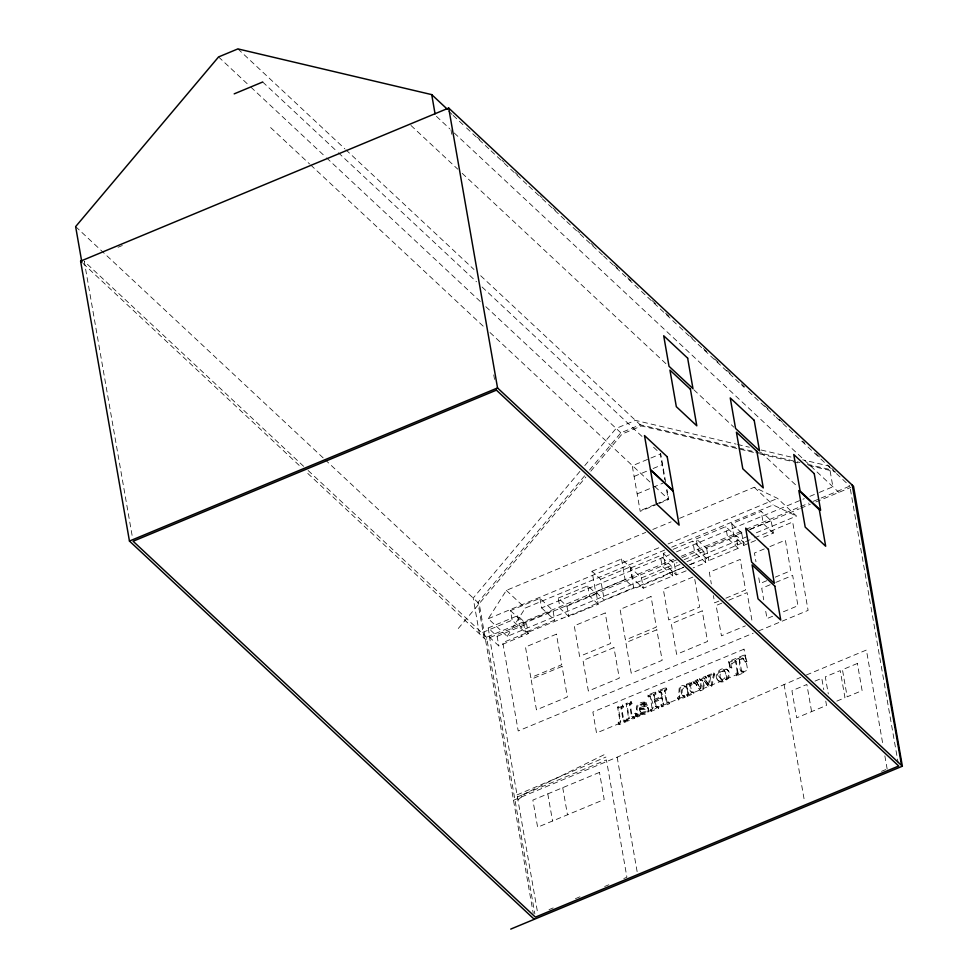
<?xml version="1.0" encoding="UTF-8"?>
<svg xmlns="http://www.w3.org/2000/svg" width="978" height="978" viewBox="0 0 978 978"><rect width="100%" height="100%" fill="white"/><g stroke="black" fill="none" stroke-linecap="round" stroke-linejoin="round"><path stroke-width="0.73" stroke-dasharray="4.89 3.67" d="M698.598 681.519L697.595 679.6L692.95 681.532L693.157 682.717L694.869 682.766L700.431 690.823L703.182 689.686L702.387 688.94L704.087 680.822L709.148 687.204L711.923 686.043L714.661 673.573L713.867 672.84L707.705 675.395L708.695 677.326L710.541 677.02L709.368 685.211L705.175 679.747L706.654 678.17L705.651 676.25L699.6 678.769L700.603 680.688L702.473 680.309L700.713 688.818L696.299 681.556L697.803 680.786L698.598 681.519L696.935 682.815L700.713 688.818M635.26 715.615L637.754 715.982L639.783 712.889L640.48 714.515L639.526 716.128L637.546 717.008L635.26 715.615L634.722 713.598L635.749 713.17L636.226 714.955L637.191 714.612L636.275 707.644A3.753 2.91 -46.9 0 1 637.399 705.028C639.453 702.045 647.876 700.126 647.228 705.395C645.932 708.121 641.678 704.71 644.588 703.28L645.37 704.013L644.539 706.092M635.749 713.17L637.534 715.786L637.069 708.378A3.753 2.91 -46.9 0 1 638.194 705.774L643.964 702.803L646.898 703.268M623.451 706.972L622.668 706.226L620.932 707.95L622.986 719.698L624.367 720.945L625.834 720.59L626.042 721.776L619.208 724.612L618.426 723.867L618.218 722.681L619.966 720.957L617.546 707.082L622.46 705.04L623.451 706.972L621.727 708.683L623.964 720.798M631.971 703.426L631.189 702.681L629.453 704.404L631.507 716.153L632.888 717.4L634.355 717.045L634.563 718.231L627.729 721.067L626.947 720.321L626.739 719.148L628.487 717.412L626.067 703.537L630.981 701.495L631.971 703.426L630.248 705.138L632.485 717.253M692.228 684.172L691.434 683.426C687.558 684.563 689.588 694.099 693.659 692.375L693.867 693.561L687.485 696.214L686.483 694.294L687.779 693.182L687.057 688.463C681.556 684.148 680.223 696.764 684.796 696.067L684.991 697.241L678.585 699.906L677.595 697.986C681.25 694.38 674.832 680.443 687.485 687.143L686.324 684.294L691.238 682.253L692.228 684.172L690.505 685.896L691.801 692.583M618.218 722.681L619.013 723.427L620.761 721.691L618.341 707.827L617.546 707.082M626.739 719.148L627.521 719.881L629.282 718.145L626.861 704.282L626.067 703.537M666.862 689.551L666.079 688.818L664.282 690.59L666.214 701.678L667.619 702.925L669.135 702.559L669.343 703.757L661.947 706.837L660.945 704.894L662.791 703.549L661.947 697.901L654.478 701.006C654.71 703.072 654.808 708.891 658.414 707.008L658.622 708.219L651.201 711.299L650.407 710.566L650.199 709.356L652.02 707.583L650.077 696.495L647.937 696.36L647.717 695.138L655.138 692.045L656.14 694.013L654.294 695.358L655.003 700.236L662.473 697.131C662.461 695.089 661.898 690.089 658.671 691.898L658.463 690.664L665.859 687.595L666.654 688.329L666.862 689.551L665.077 691.324L667.204 702.779M650.199 709.356L650.993 710.101C655.822 707.901 651.495 699.294 649.881 696.128M677.595 697.986L678.39 698.732C682.241 695.444 675.443 682.436 687.485 687.143M737.302 672.558L735.322 660.456L731.617 662.558L730.921 664.93L731.788 668.121L730.395 668.634L728.5 661.531L744.979 654.673L746.886 661.776L745.505 662.412L742.608 657.986L738.708 659.05C740.994 661.531 737.595 673.353 743.659 671.556L743.867 672.754L736.532 675.81L735.529 673.866L737.302 672.558L738.084 673.292L736.324 674.6L735.529 673.866M738.084 673.292L736.116 661.201L735.322 660.456M656.14 694.013L655.346 693.28L653.5 694.625L655.003 700.236M660.945 704.894L661.739 705.627L663.585 704.282L661.947 697.901M709.368 685.211L708.573 684.478L709.747 676.287L707.913 676.58M703.182 689.686L704.881 681.556L704.087 680.822M699.93 688.072L701.678 679.576L699.808 679.955M708.573 684.478L704.258 678.634L705.859 677.436L706.654 678.17M713.867 672.84L711.128 685.309L711.923 686.043M687.485 696.214L687.277 695.028L688.585 693.475L687.057 688.463M679.942 564.55L507.215 636.409L488.291 618.719L506.335 590.382L645.761 532.387M507.215 636.409L525.259 608.059L664.685 550.064M579.905 471.408L473.193 598.071L479.428 633.793L512.142 620.186L525.186 632.375L554.66 620.113L552.986 610.516L539.942 598.34L510.467 610.602L512.142 620.186M584.795 465.601L616.128 428.413L635.468 420.369L736.067 444.098M584.636 475.821L477.924 602.485L484.159 638.218L674.184 559.171M589.526 470.015L620.859 432.826L640.199 424.782L754.111 451.653M458.279 628.499L585.895 477.007M590.798 471.2L622.118 434.012L641.47 425.968L758.341 453.535M517.937 799.98L525.651 793.305M522.814 794.698L605.419 754.087M744.723 661.666L746.092 661.03L746.886 661.776M513.511 800.285L617.155 757.18L800.811 677.314M517.056 794.906L605.932 757.045M118.057 247.275L122.287 245.515M665.639 482.032L660.737 453.939L632.253 465.785L640.199 511.335L657.839 504M634.111 476.433L647.668 470.785M653.096 468.523L662.595 464.574M637.155 493.878L662.925 483.169M654.624 504.672L639.71 510.883L640.199 511.335M655.981 504.11L668.194 499.024L666.397 488.743M659.184 503.438L668.683 499.489L666.91 489.306M652.803 529.453L671.116 521.836M679.563 518.328L754.209 487.276L777.571 498.389L796.495 516.078L751.569 534.77M592.02 571.262L621.507 559L630.089 567.02L633.707 587.705L604.221 599.966L595.639 591.947L592.02 571.262L600.614 579.282L604.221 599.966M488.291 618.719L661.018 546.873M668.035 543.951L777.571 498.389M671.727 547.142L773.133 504.954L796.495 516.078M755.542 540.504L743.842 545.369L733.867 536.054L731.703 523.67L761.19 511.408L771.165 520.724L773.317 533.108L761.018 538.23M696.25 538.902L725.725 526.641L736.153 536.384L706.678 548.646L696.25 538.902L698.329 550.846L708.757 560.577L738.243 548.316L735.994 535.174L745.97 544.489M600.614 579.282L630.089 567.02M686.104 570.834L676.275 574.917L665.236 564.612L663.28 553.426L666.091 552.252M673.108 549.343L692.766 541.164L703.805 551.482L705.761 562.656L693.121 567.912M558.267 598.084L587.754 585.822L596.433 593.939L598.23 604.208L568.744 616.47L560.064 608.353L558.267 598.084L566.959 606.201L568.744 616.47M630.798 567.912L660.272 555.651L670.981 565.651L672.766 575.932L643.292 588.194L632.583 578.194L630.798 567.912L641.495 577.912L643.292 588.194M488.181 627.962L517.668 615.7L526.604 624.062L528.279 633.646L498.804 645.908L489.856 637.558L488.181 627.962L497.13 636.323L498.804 645.908M539.942 598.34L541.616 607.925L669.453 554.758M676.47 551.836L804.295 498.67M809.87 496.347L817.987 492.973M819.344 492.411L832.877 486.775L829.271 466.09L802.645 459.807M681.201 556.262L744.417 529.966M745.823 529.379L799.197 507.179M800.603 506.592L809.026 503.083M813.244 501.335L849.845 486.103L898.146 762.816M595.639 591.947L625.113 579.685L633.707 587.705M510.467 610.602L523.511 622.778L552.986 610.516M676.47 559.942L485.43 639.404L305.711 471.482M682.082 557.594L744.197 531.763M749.674 529.489L799.295 508.841M800.689 508.267L810.359 504.245M815.86 501.959L850.848 487.399M731.703 523.67L741.679 532.986L744.49 531.812M750.102 529.477L771.165 520.724M566.959 606.201L596.433 593.939M497.13 636.323L526.604 624.062M663.28 553.426L674.331 563.744L677.131 562.57M684.148 559.648L703.805 551.482M641.495 577.912L670.981 565.651M686.972 561.641L750.163 535.345M735.322 544.355L737.436 543.462M666.898 574.11L683.744 567.106M689.356 564.771L696.373 561.849M683.292 567.521L591.238 605.81L591.36 606.507L502.79 642.595L518.206 730.957L753.219 633.206M690.26 564.624L753.194 538.438M754.613 537.851L792.669 522.02L808.097 610.382L758.842 630.859M692.864 577.069L663.328 589.355L668.671 619.93L699.612 607.057L694.783 579.404M764.295 548.927L754.454 553.022L755.97 561.751M769.918 546.58L785.383 540.149L790.725 570.724L775.261 577.154M766.813 580.675L759.784 583.597L758.256 574.856M718.867 601.091L714.649 602.839L713.378 595.565M725.896 598.169L745.591 589.978L740.248 559.392L709.307 572.264L711.336 583.915M721.764 603.145L716.14 605.48L721.434 635.81L745.346 625.871M728.793 600.223L747.082 592.619L752.375 622.937M770.151 584.746L761.715 588.255L763.732 599.82M775.774 582.411L792.657 575.394L797.95 605.724L781.067 612.741M772.632 616.25L767.009 618.585L765.236 608.475M618.341 707.827L623.243 705.786M626.861 704.282L631.764 702.241M647.717 695.138L648.512 695.871L655.932 692.791M658.463 690.664L659.258 691.409L666.654 688.329M728.5 661.531L729.282 662.277L745.774 655.419M736.116 661.201L732.412 663.292L731.788 668.121M738.708 659.05L739.502 659.783L743.402 658.72L745.505 662.412M687.118 685.028L692.021 682.986M692.95 681.532L693.744 682.277L698.39 680.346M699.6 678.769L700.395 679.502L706.446 676.984M707.705 675.395L708.488 676.14L714.661 673.573M654.221 699.49L661.678 696.385L662.473 697.131M654.478 701.006L655.272 701.752L662.742 698.647M634.722 713.598L636.544 713.903M806.385 675.003L866.398 650.04L882.792 743.965M517.411 796.948L606.433 759.918L626.91 877.254L622.741 878.99M815.004 681.091L821.789 678.267L823.782 689.698M836.826 701.116L844.968 697.73L840.236 670.602L825.31 676.813L828.305 693.94M549.013 909.65L553.193 907.914M575.443 898.66L582.399 895.762M604.661 886.508L608.829 884.772M881.533 771.336L885.75 769.588M729.6 667.888L731.006 667.375M658.671 691.898L661.507 692.363M658.414 707.008L655.59 706.544M647.937 696.36L650.676 696.862M743.659 671.556L740.933 671.042M669.135 702.559L666.409 702.045M693.659 692.375L691.006 691.849M634.355 717.045L631.69 716.519M625.834 720.59L623.169 720.065M693.157 682.717L695.651 683.5L700.431 690.823M687.84 689.209C682.864 681.446 677.864 694.869 684.001 695.321L684.796 696.067M644.588 703.28L640.235 704.478L639.343 708.023C652.681 700.945 650.663 719.661 639.783 712.889M639.343 708.023L640.138 708.757L645.896 707.595L648.512 708.133M639.465 708.842L644.979 708.634C649.074 711.373 641.874 715.26 639.967 711.727L639.465 708.842L640.761 712.461M640.248 709.576L645.761 709.38M645.37 704.013L641.03 705.211L640.138 708.757M737.546 444.452L749.38 447.239M761.226 450.027L792.29 457.362M755.591 452.007L799.98 462.484M807.376 464.22L834.002 470.504L831.166 467.851M759.82 453.89L801.239 463.658M808.635 465.406L835.273 471.689M640.614 713.475C644.05 714.906 650.187 711.324 647.717 707.4M724.209 670.639C707.436 674.319 734.197 689.588 724.209 670.639L724.991 671.373C720.077 669.637 718.61 676.959 721.483 679.82M720.688 679.074C724.918 680.994 727.082 674.722 724.979 671.629M639.967 711.727C641.874 713.585 646.996 711.287 644.979 708.634M718.683 681.14C725.273 685.016 733.757 674.527 727.094 669.429C720.566 665.37 711.886 676.091 718.683 681.14L717.889 680.407C723.965 683.952 732.363 675.052 727.094 669.429M727.876 670.174C722.253 666.715 714.038 674.502 718.011 680.37M643.756 705.346L646.446 704.649L646.103 702.534M477.362 137.287L479.599 139.365M501.861 160.172L504.098 162.25M515.235 172.666L517.46 174.744M539.734 195.551L541.959 197.629M553.096 208.033L555.321 210.123M577.595 230.93L579.82 233.008M590.956 243.412L593.181 245.502M614.343 265.27L617.68 268.388M627.705 277.752L631.042 280.869M652.204 300.649L655.541 303.767M665.566 313.131L668.915 316.249M690.065 336.016L692.302 338.107M703.426 348.51L706.776 351.628M714.563 358.914L719.026 363.07M726.813 370.356L730.163 373.486M741.3 383.889L744.637 387.007M764.686 405.736L768.023 408.853M779.16 419.269L782.498 422.386M802.547 441.115L804.772 443.193M815.909 453.596L820.359 457.765M448.67 111.26L452.019 114.389M453.132 115.428L465.394 126.883M466.506 127.922L489.905 149.793M491.017 150.832L503.279 162.287M504.391 163.326L527.79 185.184M528.915 186.236L541.164 197.69M542.277 198.73L565.687 220.588M566.8 221.627L579.062 233.082M580.174 234.133L602.46 254.952M603.573 255.992L640.345 290.356M641.458 291.395L678.231 325.76M679.355 326.799L743.989 387.19M748.439 391.359L775.187 416.347M776.3 417.386L781.874 422.594M782.987 423.633L819.76 457.997M820.872 459.037L835.359 472.57M836.483 473.609L849.845 486.103M436.432 116.358L449.794 128.839M454.257 132.996L838.88 492.374M410.956 125.453L457.728 169.145M462.178 173.314L665.969 363.73M693.818 389.745L733.903 427.203M760.627 452.166L797.376 486.506M754.209 487.276L773.133 504.954M773.317 533.108L763.353 523.792L761.19 511.408M237.911 48.9L344.818 148.79M345.931 149.83L474 269.488M480.675 275.735L641.47 425.968M262.679 82.005L337.288 151.724M338.4 152.764L476.494 281.786M482.056 286.994L643.536 437.863M653.561 447.227L659.123 452.435M660.737 453.939L660.236 453.474L664.857 479.929M218.559 56.944L249.745 86.088M250.857 87.128L325.466 156.835M326.579 157.874L480.259 301.468M485.834 306.676L622.118 434.012M738.243 548.316L727.815 538.572L725.725 526.641M270.625 127.568L309.598 163.986M310.723 165.025L485.553 328.388M490.015 332.544L650.37 482.386M654.832 486.543L668.683 499.489M705.761 562.656L694.71 552.35L692.766 541.164M672.766 575.932L662.069 565.92L660.272 555.651M743.121 658.267L743.916 659.013M743.867 672.754L742.864 670.81M714.074 674.013L714.869 674.759M713.145 674.6L713.94 675.333M709.539 676.018L710.541 677.02M704.368 678.182L705.162 678.928M704.258 678.634L705.04 679.38M701.495 679.343L702.473 680.309M696.299 681.556L697.094 682.302M696.14 682.082L696.935 682.815M694.625 682.534L695.419 683.267M689.759 684.698L690.554 685.431M598.23 604.208L589.538 596.091L587.754 585.822M693.867 693.561L692.876 691.629M687.546 693.598L688.341 694.331M686.483 694.294L687.277 695.028M684.991 697.241L684.001 695.321M682.852 695.554L683.646 696.287M682.522 695.37L683.316 696.116M679.319 696.703L680.113 697.448M664.331 690.113L665.126 690.859M669.343 703.757L668.341 701.813M653.5 694.625L654.294 695.358M662.791 703.549L663.585 704.282M658.622 708.219L657.619 706.275M651.959 708.048L652.754 708.793M541.616 607.925L554.66 620.113M643.781 703.952L644.563 704.686M629.502 703.952L630.297 704.686M506.335 590.382L525.259 608.059M637.191 714.612L637.986 715.358M636.739 715.052L637.534 715.786M636.226 714.955L637.253 715.823M634.563 718.231L633.561 716.299M620.981 707.485L621.776 708.231M628.438 717.864L629.233 718.61M626.042 721.776L625.04 719.845M528.279 633.646L519.342 625.297L517.668 615.7M619.918 721.409L620.712 722.155M75.636 226.603L323.975 458.645M325.087 459.684L479.196 603.67L533.242 913.354M303.645 466.323L84.267 261.334L132.299 536.543M308.107 470.479L486.555 637.216L534.856 913.929M82.983 263.375L301.248 467.313M704.881 681.556L709.148 687.204M660.712 691.617L661.678 696.385M656.372 707.277L655.272 701.752M741.727 671.776L739.502 659.783M636.055 716.361L635.504 714.331M884.87 755.884L887.205 769.307M825.774 701.116L826.52 705.407L796.667 717.828L791.935 690.688L806.862 684.478L811.593 711.617M784.063 684.282L804.613 802.058M741.679 532.986L743.842 545.369M736.324 674.6L736.532 675.81M729.282 662.277L730.395 668.634M706.678 548.646L708.757 560.577M708.488 676.14L708.695 677.326M705.651 676.25L705.859 677.436M700.395 679.502L700.603 680.688M697.595 679.6L697.803 680.786M674.331 563.744L676.275 574.917M693.744 682.277L693.952 683.451M691.238 682.253L691.434 683.426M686.324 684.294L686.69 686.409M663.756 575.639L663.879 576.335L634.404 588.597L634.282 587.9M678.39 698.732L678.585 699.906M665.859 687.595L666.079 688.818M659.258 691.409L659.465 692.632M661.739 705.627L661.947 706.837M655.138 692.045L655.346 693.28M648.512 695.871L648.72 697.106M650.993 710.101L651.201 711.299M621.507 559L625.113 579.685M630.981 701.495L631.189 702.681M627.521 719.881L627.729 721.067M622.46 705.04L622.668 706.226M619.013 723.427L619.208 724.612M617.155 757.18L637.143 871.728M561.763 618.072L561.885 618.768M450.968 129.768L451.763 134.279M493.756 374.904L494.538 379.415M562.729 787.669L567.472 814.796M523.511 622.778L525.186 632.375M521.029 635.015L521.274 636.385M547.802 793.879L552.546 821.007M489.33 636.067L537.888 914.283M605.211 612.949L574.269 625.81L579.599 656.385L610.541 643.524L605.211 612.949M556.421 634.16L525.479 647.02L530.809 677.595L561.751 664.734L556.421 634.16M651.03 596.507L620.089 609.38L625.419 639.954L656.36 627.081L651.03 596.507M562.044 666.409L531.103 679.282L536.445 709.857L567.387 696.984L562.044 666.409M613.952 647.583L583.022 660.456L588.353 691.03L619.294 678.157L613.952 647.583M656.825 629.759L625.883 642.619L631.226 673.194L662.167 660.333L656.825 629.759M702.228 610.871L671.287 623.744L676.617 654.319L707.559 641.446L702.228 610.871M744.026 649.172L592.864 712.045L596.519 732.987L747.681 670.101L744.026 649.172M857.376 663.475L842.449 669.685L847.18 696.813L862.107 690.602L857.376 663.475M599.477 772.388L532.876 800.09L537.619 827.217L604.208 799.515L599.477 772.388"/><path stroke-width="1.47" d="M234.194 93.864L262.679 82.005M534.281 919.308L129.451 541.054L80.599 261.15L448.694 108.045L853.513 486.286L902.364 766.202L510.736 929.1M129.451 541.054L497.545 387.948L902.364 766.202M852.254 485.112L901.178 763.17M447.301 109.194L431.714 94.621L237.911 48.9L218.559 56.944L75.636 226.603L81.871 262.336L80.599 261.15M448.694 108.045L497.545 387.948M431.714 94.621L435.063 113.839M496.408 390.136L133.118 541.25L535.406 917.132L898.709 766.019L496.408 390.136M814.234 473.645L793.757 454.513L800.138 491.078L820.615 510.21L814.234 473.645M687.644 358.131L663.695 335.76L669.025 366.298L692.974 388.669L687.644 358.131M754.185 420.296L730.236 397.924L735.566 428.474L759.515 450.834L754.185 420.296M690.419 389.244L669.942 370.112L676.324 406.677L696.801 425.809L690.419 389.244M756.886 451.347L736.41 432.203L742.791 468.768L763.268 487.912L756.886 451.347M819.295 509.66L798.818 490.528L805.2 527.093L825.676 546.225L819.295 509.66M768.402 549.367L745.676 528.132L751.605 562.081L774.331 583.316L768.402 549.367M667.204 456.775L644.49 435.54L650.407 469.501L673.133 490.724L667.204 456.775M673.219 491.188L650.492 469.953L656.421 503.902L679.135 525.137L673.219 491.188M774.82 586.115L752.094 564.893L758.023 598.842L780.737 620.064L774.82 586.115"/></g></svg>
